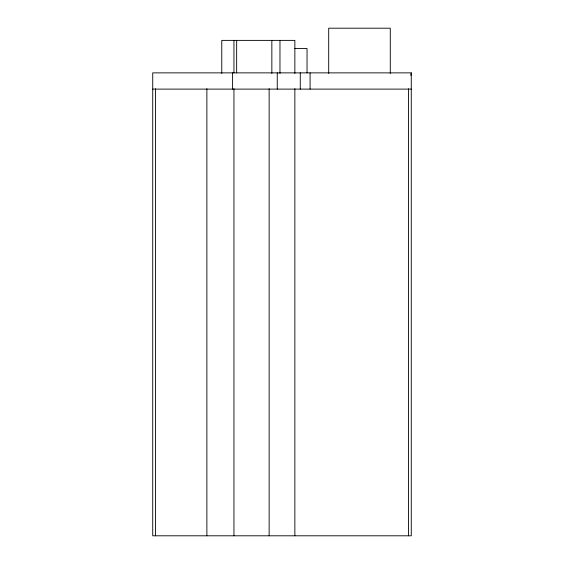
<?xml version="1.0" encoding="UTF-8"?>
<svg xmlns="http://www.w3.org/2000/svg" width="564" height="564" viewBox="0 0 564 564"><rect width="100%" height="100%" fill="white"/><g stroke="black" fill="none" stroke-linecap="round" stroke-linejoin="round"><path stroke-width="0.85" d="M410.839 75.435L411.269 72.869L152.731 72.869L152.731 535.8L411.269 535.8L411.269 72.869M294.859 48.504L307.042 48.504L307.042 72.869M152.731 89.112L411.269 89.112M408.562 88.71L408.562 535.8M390.288 73.447L390.288 28.2L328.699 28.2L328.699 73.447M310.087 72.869L310.087 89.112M300.274 72.869L300.274 89.112M294.859 73.447L294.859 40.382L221.765 40.382L221.765 73.447M294.859 88.71L294.859 535.8M279.97 40.382L279.97 73.447M277.262 72.869L277.262 89.112M271.848 40.382L271.848 73.447M269.141 88.71L269.141 535.8M236.654 40.382L236.654 72.869M233.947 40.382L233.947 72.869M233.947 88.71L233.947 535.8M232.594 72.869L232.594 89.112M206.875 88.71L206.875 535.8M155.438 88.71L155.438 535.8"/></g></svg>
